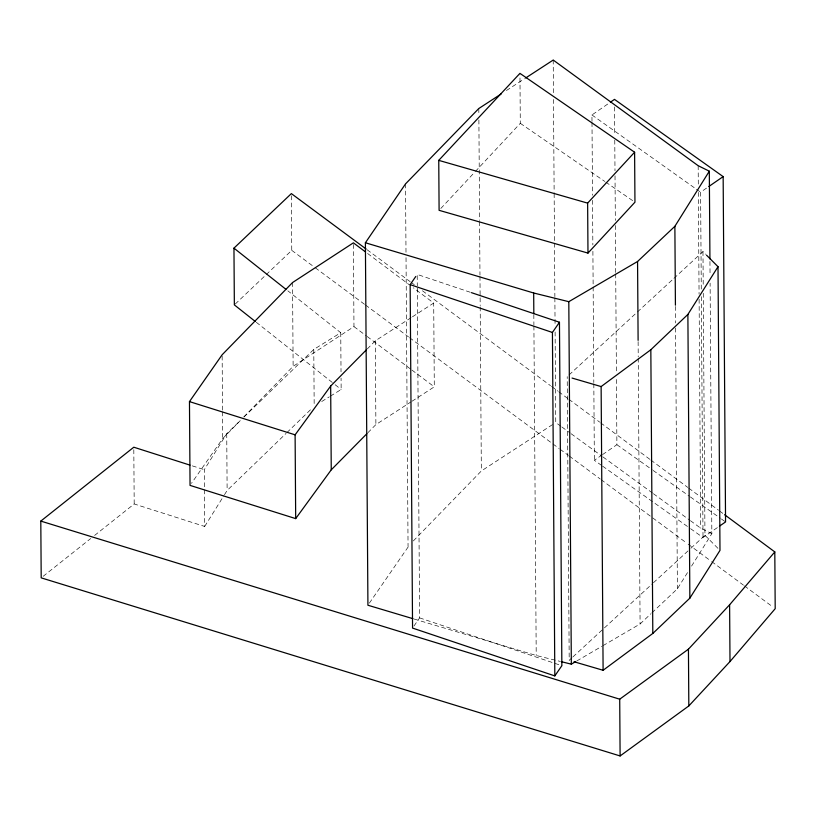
<?xml version="1.0" encoding="UTF-8"?>
<svg xmlns="http://www.w3.org/2000/svg" width="816" height="816" viewBox="0 0 816 816"><rect width="100%" height="100%" fill="white"/><g stroke="black" fill="none" stroke-linecap="round" stroke-linejoin="round"><path stroke-width="0.61" stroke-dasharray="4.08 3.06" d="M94.625 535.418L134.191 503.972L204.694 526.453L204.306 469.69L226.736 433.704L240.332 420.536L222.717 438.559L191.495 483.307M204.694 526.453L223.829 495.761M224.492 494.7L227.123 490.467L286.069 433.418M651.923 612.816L677.402 588.785L688.204 571.496M691.58 566.09L711.848 533.664L710.104 283.111M369.352 603.136L409.816 544.558M413.967 626.035L419.597 617.875L417.292 287.14M440.824 208.478L474.514 172.38M475.381 171.452L520.292 123.318L519.955 74.603M413.345 540.926L481.338 470.985L553.615 423.902M243.841 416.884L293.128 366.333L353.971 326.614L353.389 242.842M367.271 348.952L375.309 340.813L411.407 317.475M367.853 432.735L375.89 424.595L410.927 401.941M243.964 417.027L313.783 349.442L340.751 332.724L287.854 290.833M286.977 432.541L312.365 407.959M235.263 304.031L265.333 275.471M266.251 274.604L291.761 250.359L291.373 194.861M602.983 645.66L640.091 623.965L651.005 613.673M569.089 374.921L636.5 312.824M637.439 311.967L673.016 279.194M673.955 278.327L702.974 251.593L705.626 254.266M572.006 657.757L569.201 660.338L567.212 376.645M572.944 656.89L652.525 583.593M653.463 582.726L689.979 549.097M690.907 548.23L704.953 535.296L703.259 292.312M43.177 576.29L90.668 538.56M591.988 121.329L591.947 114.964L609.368 102.918M701.281 289.048L700.597 192.199L707.778 187.241M601.596 465.436L594.354 460.285L601.525 455.328M602.555 454.614L616.896 444.7L616.427 377.165M690.591 528.697L703.015 537.52L718.386 526.901M506.44 90.515L524.515 78.744M412.468 316.792L433.704 303.062L413.375 287.813M411.998 401.248L434.296 386.835L433.704 303.062M321.728 401.523L329.287 396.841M330.368 396.178L341.149 389.487L341.068 378.134M576.79 660.97L601.892 646.292M414.263 619.069L536.214 655.483L560.439 661.46M192.352 465.875L204.306 469.69M470.251 292.261L417.2 274.421L417.282 285.875M419.597 617.875L561.857 665.703M690.418 520.679L700.699 528.176L711.848 533.664M520.292 123.318L604.727 181.397M605.768 182.121L633.91 201.481M591.947 114.964L695.426 188.516M696.456 189.261L700.597 192.199M616.896 444.7L652.086 469.71M653.116 470.444L689.336 496.189M690.377 496.934L720.385 518.262M721.415 518.996L725.557 521.944M602.636 466.171L689.561 527.962M560.888 426.268L555.747 422.525L555.104 330.949M561.918 427.013L570.139 433.01M571.169 433.765L602.004 456.236M603.034 456.991L652.382 492.956M653.412 493.711L689.398 519.935M367.159 249.778L410.173 281.663M411.203 282.428L414.273 284.702M422.464 290.771L550.494 385.672M551.524 386.427L557.665 390.986M558.685 391.741L567.905 398.575M568.936 399.33L599.658 422.107M600.688 422.872L649.842 459.306M650.872 460.061L687.745 487.397M688.765 488.152L718.468 510.173M719.498 510.928L723.588 513.968M291.761 250.359L314.293 267.067M315.313 267.821L364.477 304.266M365.507 305.021L408.52 336.906M409.55 337.671L551.912 443.19M552.942 443.945L559.082 448.504M560.113 449.259L568.303 455.338M569.323 456.093L600.056 478.87M601.076 479.624L687.113 543.395M688.143 544.16L710.675 560.857M711.695 561.612L743.447 585.154M744.478 585.908L773.15 607.165M367.628 253.511L409.306 284.764M353.971 326.614L366.18 335.764M367.19 336.529L410.907 369.301M411.927 370.066L434.296 386.835M256.316 322.289L334.162 383.948M335.162 384.744L341.149 389.487M704.953 535.296L718.223 548.617M709.951 261.497L710.053 275.482M702.974 251.593L703.229 287.222M701.332 296.687L703.015 537.52M698.17 165.709L698.312 186.058M698.353 192.413L699.067 294.158M699.108 299.248L700.699 528.176M675.424 306.439L675.546 322.973M675.577 328.063L677.402 588.785M638.122 341.629L638.224 356.888M638.234 358.163L640.091 623.965M614.54 107.018L614.734 135.058M614.774 140.148L614.989 170.738M615.019 175.828L615.335 220.432M615.366 225.532L615.703 272.677M615.713 273.952L616.396 372.065M591.998 122.604L592.508 195.238M592.538 200.338L592.855 244.933M592.895 251.308L593.14 285.712M593.14 286.987L593.813 382.551M593.824 383.826L594.354 460.285M553.217 60.047L553.452 94.391M553.493 99.481L554.135 192.321M554.146 193.596L554.482 241.924M554.492 243.199L554.87 296.606M554.87 297.881L555.074 325.859M533.827 314.629L533.899 324.809M533.909 326.074L536.214 655.483M478.808 108.518L478.849 114.872M478.89 119.962L479.594 220.432M479.594 221.707L479.971 275.125M479.981 276.4L480.185 305.643M480.196 306.918L481.338 470.985M405.521 183.906L406.001 252.583M406.031 257.672L408.051 546.373M375.309 340.813L375.89 424.595M340.751 332.724L341.027 371.831M313.783 349.442L314.17 404.94M292.546 282.55L293.128 366.333M226.736 433.704L227.123 490.467M222.146 356.051L222.523 410.632M222.533 411.896L222.717 438.559M133.814 449.728L134.191 503.972"/><path stroke-width="1.22" d="M413.039 618.712L367.924 605.237L365.395 242.77L533.684 293.005L568.803 301.685L637.561 261.497L674.873 226.318L709.318 171.197L698.17 165.709L553.217 60.047L525.575 78.05M572.057 378.063L601.127 386.57L650.831 349.748L687.878 314.446L718.009 266.699L706.513 255.153M574.036 661.766L603.106 670.273L652.81 633.451L689.857 598.148L719.987 550.392L718.009 266.699M365.395 242.77L405.521 183.906L478.808 108.518L501.126 93.973M471.454 292.658L559.46 322.249L561.857 665.703L554.819 675.903L412.559 628.085L410.162 284.631L415.793 276.461M554.819 675.903L552.422 332.459L559.46 322.249M366.965 433.643L331.245 469.832L295.688 518.609L190.046 485.387L189.465 401.605L222.136 354.776L292.546 282.55L353.389 242.842L365.588 251.991M295.688 518.609L295.106 434.826L330.664 386.05L366.374 349.86M774.802 551.922L775.2 608.685L730.004 661.552L688.826 705.932L620.109 755.953L41.198 577.861L40.8 521.098L619.711 699.19L688.439 649.179L729.606 604.789L774.802 551.922L724.618 514.723M587.979 253.093L587.632 203.123L634.603 152.225L519.945 73.358L438.753 160.364L439.1 210.324L587.979 253.093L634.95 202.195L634.603 152.225M255.316 321.504L234.355 304.898L233.957 248.146L291.363 193.606L366.129 249.023M40.8 521.098L133.793 447.209L189.965 465.12M610.388 102.214L614.489 99.379L723.149 176.613L725.557 521.944L719.406 526.187M708.798 186.527L723.149 176.613M561.643 661.766L571.333 664.163L575.698 661.603M438.753 160.364L587.632 203.123M189.465 401.605L295.106 434.826M410.162 284.631L552.422 332.459M233.957 248.146L285.855 289.252M729.606 604.789L730.004 661.552M709.318 171.197L709.93 258.947M687.878 314.446L689.857 598.148M688.439 649.179L688.826 705.932M674.873 226.318L675.424 305.174M650.831 349.748L652.81 633.451M637.561 261.497L638.112 340.354M619.711 699.19L620.109 755.953M601.127 386.57L603.106 670.273M568.803 301.685L571.333 664.163M533.684 293.005L533.827 313.354M330.664 386.05L331.245 469.832"/></g></svg>
